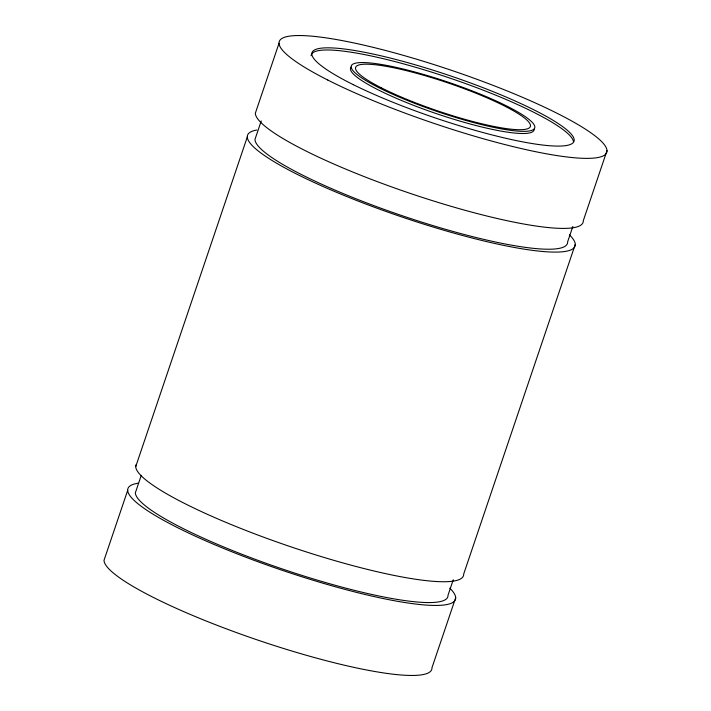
<?xml version="1.0" encoding="UTF-8"?>
<svg xmlns="http://www.w3.org/2000/svg" width="711" height="711" viewBox="0 0 711 711"><rect width="100%" height="100%" fill="white"/><g stroke="black" fill="none" stroke-linecap="round" stroke-linejoin="round"><path stroke-width="1.07" d="M127.704 490.314L104.002 560.339A172.871 27.933 18.7 0 0 269.042 643.837A172.871 27.933 18.7 0 0 431.968 667.745L455.671 597.729M135.73 466.62L247.304 136.974M279.032 43.255L255.329 113.271A172.871 27.933 18.7 0 0 420.37 196.778A172.871 27.933 18.7 0 0 583.296 220.686L606.998 150.661M141.285 475.303L135.357 492.821A164.801 26.636 18.7 0 0 292.692 572.426A164.801 26.636 18.7 0 0 448.019 595.223L453.254 579.767M261.239 120.932L254.956 139.48A164.801 26.636 18.7 0 0 412.3 219.086A164.801 26.636 18.7 0 0 567.618 241.873L572.853 226.418M575.27 244.38L463.696 574.026A172.871 27.933 18.7 0 1 295.421 548.35A172.871 27.933 18.7 0 1 136.005 464.79M449.814 588.184A172.871 27.933 18.7 0 1 284.178 570.969A172.871 27.933 18.7 0 1 138.21 483.204M569.413 234.843A172.871 27.933 18.7 0 1 405.208 218.108A172.871 27.933 18.7 0 1 256.822 130.024M311.098 55.751A138.29 22.352 18.7 0 1 440.829 75.082A138.29 22.352 18.7 0 1 573.404 141.436M534.112 129.189A96.803 15.642 18.7 0 1 436.865 113.796A96.803 15.642 18.7 0 1 351.163 67.118M327.807 80.05A172.871 27.933 18.7 0 0 601.684 156.544A172.871 27.933 18.7 0 0 399.546 54.276A172.871 27.933 18.7 0 0 327.807 80.05M353.331 84.68A138.29 22.352 18.7 0 0 570.773 144.297A138.29 22.352 18.7 0 0 404.932 61.893A138.29 22.352 18.7 0 0 353.331 84.68M381.567 87.942A92.199 14.895 18.7 0 0 527.633 128.735A92.199 14.895 18.7 0 0 419.828 74.193A92.199 14.895 18.7 0 0 381.567 87.942M378.492 87.489A96.803 15.642 18.7 0 0 531.864 130.326A96.803 15.642 18.7 0 0 418.672 73.055A96.803 15.642 18.7 0 0 378.492 87.489"/></g></svg>
